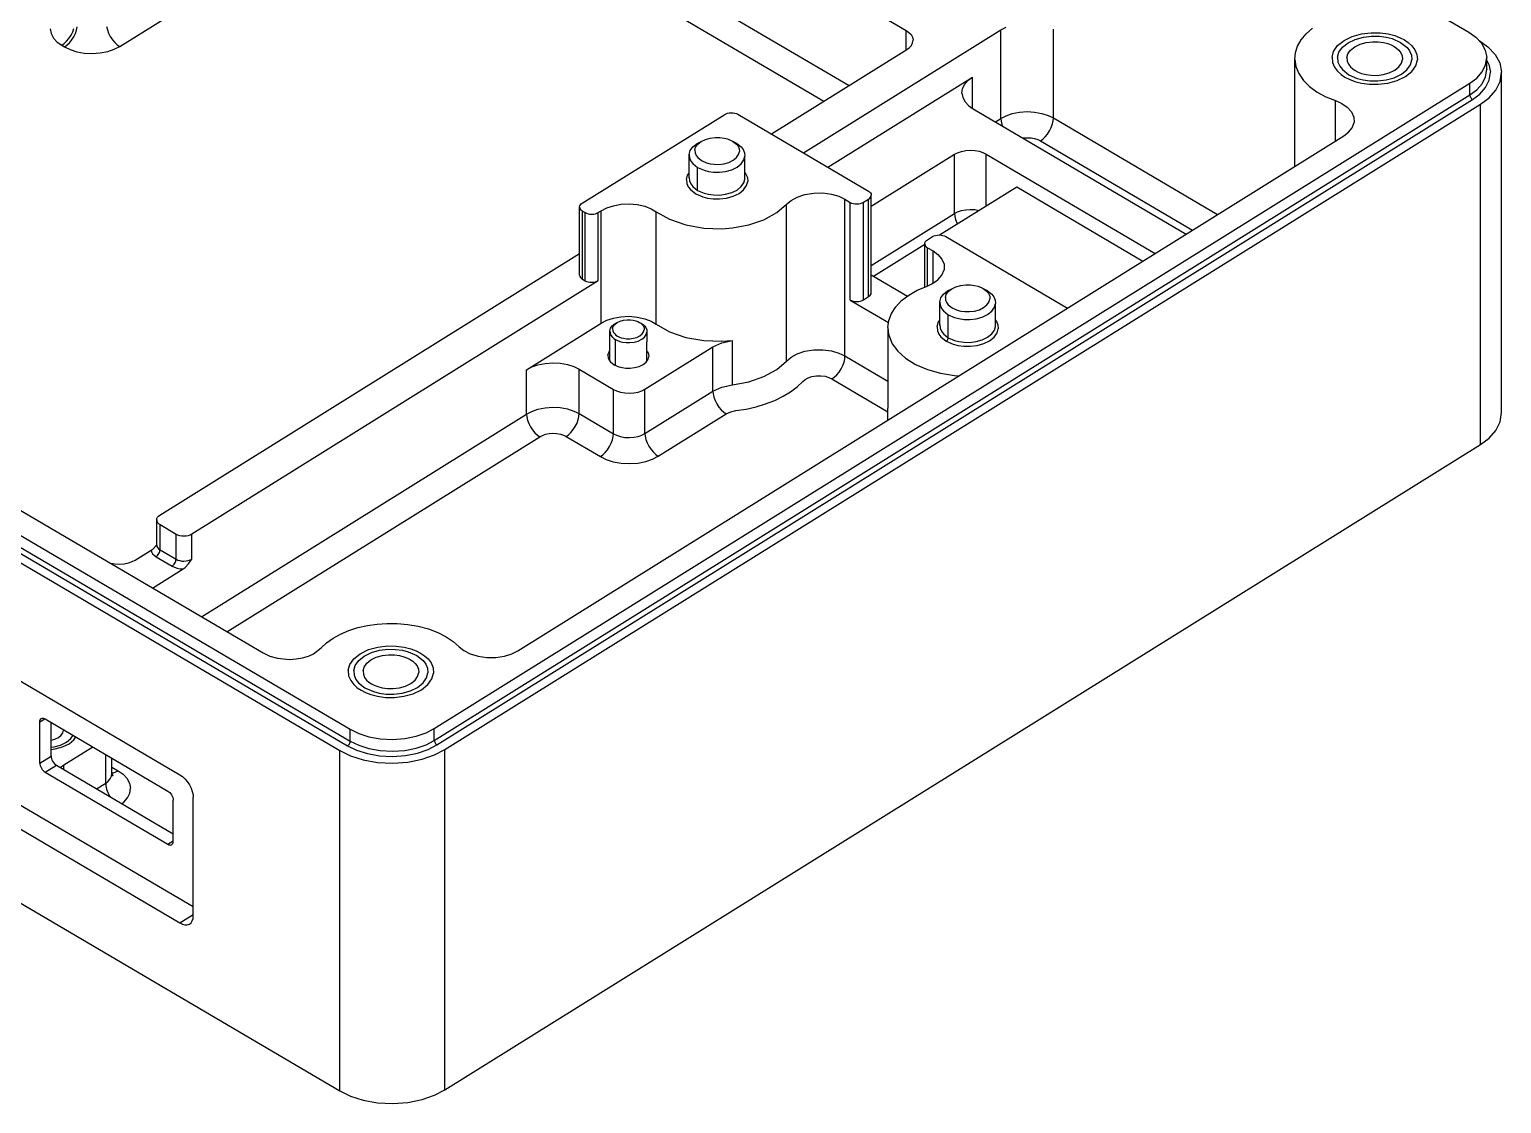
# Model space of a CAD drawing. Header units: millimetres. Extents: x -60 to 60, y -36 to 55.
# Drawn here: x -19.4 to 59.8, y -36.2 to 21.6 of the extents above; entities that cross this region are included whole.
import ezdxf

# ---------------------------------------------------------------- set-up
doc = ezdxf.new("R2010")
doc.units = ezdxf.units.MM
doc.layers.add('VISIBLE', color=7, linetype='Continuous')

msp = doc.modelspace()

# ---------------------------------------------------------------- linework, layer by layer
at = {"layer": 'VISIBLE'}
for p, q in [((2.121, 54.304), (58.075, 21.417)), ((2.27, 36.52), (27.807, 21.51)), ((2.27, 31.744), (24.724, 18.546)), ((-14.525, 20.656), (1.29, 30.511)), ((1.573, 30.513), (23.369, 17.702)), ((-18.275, 21.607), (-18.224, 21.347)), ((-17.146, 21.254), (-17.055, 21.438)), ((-17.055, 21.438), (-16.99, 21.621)), ((-16.912, 21.354), (-16.847, 21.536)), ((-16.847, 21.536), (-16.81, 21.708)), ((-15.231, 21.722), (-15.192, 21.551)), ((-15.192, 21.551), (-15.126, 21.369)), ((22.267, 14.93), (32.898, 21.555)), ((27.807, 20.467), (27.807, 21.51)), ((27.807, 21.51), (27.95, 21.409)), ((27.95, 21.409), (28.066, 21.287)), ((32.898, 21.555), (33.176, 21.699)), ((32.898, 16.778), (32.898, 21.555)), ((35.726, 16.803), (35.726, 21.58)), ((49.324, 21.335), (49.661, 21.63)), ((58.075, 21.417), (58.455, 21.148)), ((-18.224, 21.347), (-18.09, 21.104)), ((-18.09, 21.104), (-17.888, 20.89)), ((-17.888, 20.89), (-17.638, 20.714)), ((-17.638, 20.714), (-17.511, 20.806)), ((-17.638, 20.714), (-17.495, 20.63)), ((-17.511, 20.806), (-17.382, 20.93)), ((-17.495, 20.63), (-17.368, 20.722)), ((-17.495, 20.63), (-17.196, 20.484)), ((-17.382, 20.93), (-17.257, 21.081)), ((-17.368, 20.722), (-17.238, 20.845)), ((-17.257, 21.081), (-17.146, 21.254)), ((-17.238, 20.845), (-17.114, 20.997)), ((-17.114, 20.997), (-17.002, 21.17)), ((-17.002, 21.17), (-16.912, 21.354)), ((-15.126, 21.369), (-15.032, 21.187)), ((-15.032, 21.187), (-14.918, 21.017)), ((-14.918, 21.017), (-14.789, 20.867)), ((-14.817, 20.505), (-14.525, 20.656)), ((-14.789, 20.867), (-14.656, 20.746)), ((-14.656, 20.746), (-14.525, 20.656)), ((27.97, 20.586), (28.079, 20.71)), ((28.066, 21.287), (28.142, 21.148)), ((28.079, 20.71), (28.149, 20.85)), ((28.142, 21.148), (28.171, 20.999)), ((28.149, 20.85), (28.171, 20.999)), ((48.749, 20.318), (48.861, 20.67)), ((48.861, 20.67), (49.054, 21.012)), ((49.054, 21.012), (49.324, 21.335)), ((50.807, 20.388), (51.023, 20.697)), ((51.023, 20.697), (51.367, 20.972)), ((51.095, 20.338), (51.283, 20.606)), ((51.283, 20.606), (51.582, 20.846)), ((51.367, 20.972), (51.812, 21.188)), ((51.582, 20.846), (51.969, 21.034)), ((51.717, 20.455), (51.941, 20.635)), ((51.812, 21.188), (52.315, 21.328)), ((51.941, 20.635), (52.231, 20.776)), ((51.969, 21.034), (52.407, 21.155)), ((52.231, 20.776), (52.559, 20.867)), ((52.315, 21.328), (52.828, 21.39)), ((52.407, 21.155), (52.852, 21.209)), ((52.559, 20.867), (52.893, 20.907)), ((52.828, 21.39), (53.309, 21.383)), ((52.852, 21.209), (53.271, 21.203)), ((52.893, 20.907), (53.207, 20.903)), ((53.207, 20.903), (53.485, 20.865)), ((53.271, 21.203), (53.641, 21.153)), ((53.309, 21.383), (53.734, 21.325)), ((53.485, 20.865), (53.719, 20.805)), ((53.641, 21.153), (53.953, 21.072)), ((53.719, 20.805), (53.91, 20.732)), ((53.734, 21.325), (54.093, 21.233)), ((53.91, 20.732), (54.062, 20.654)), ((53.953, 21.072), (54.41, 20.871)), ((54.062, 20.654), (54.196, 20.564)), ((54.093, 21.233), (54.386, 21.121)), ((54.386, 21.121), (54.619, 21.001)), ((54.41, 20.871), (54.756, 20.6)), ((54.619, 21.001), (54.824, 20.863)), ((54.756, 20.6), (54.898, 20.413)), ((54.824, 20.863), (55.017, 20.69)), ((55.017, 20.69), (55.18, 20.475)), ((58.455, 21.148), (58.763, 20.823)), ((58.617, 20.977), (58.632, 20.968)), ((58.632, 20.968), (59.108, 20.632)), ((58.763, 20.823), (58.967, 20.452)), ((59.108, 20.632), (59.493, 20.225)), ((-17.196, 20.484), (-16.838, 20.368)), ((-16.838, 20.368), (-16.432, 20.294)), ((-16.432, 20.294), (-16.001, 20.271)), ((-16.001, 20.271), (-15.571, 20.301)), ((-15.571, 20.301), (-15.17, 20.383)), ((-15.17, 20.383), (-14.817, 20.505)), ((20.545, 15.942), (27.832, 20.483)), ((27.832, 20.483), (27.97, 20.586)), ((48.717, 15.865), (48.718, 19.95)), ((48.718, 19.95), (48.749, 20.318)), ((48.718, 19.95), (48.777, 19.571)), ((50.72, 20.077), (50.807, 20.388)), ((50.72, 20.077), (50.745, 19.786)), ((51.02, 20.067), (51.095, 20.338)), ((51.02, 20.067), (51.041, 19.814)), ((51.041, 19.814), (51.136, 19.592)), ((51.519, 20.051), (51.576, 20.254)), ((51.519, 20.051), (51.535, 19.861)), ((51.535, 19.861), (51.606, 19.694)), ((51.576, 20.254), (51.717, 20.455)), ((54.196, 20.564), (54.322, 20.451)), ((54.322, 20.451), (54.428, 20.311)), ((54.428, 20.311), (54.499, 20.144)), ((54.458, 19.751), (54.515, 19.954)), ((54.499, 20.144), (54.515, 19.954)), ((54.898, 20.413), (54.993, 20.191)), ((54.939, 19.667), (55.014, 19.938)), ((54.993, 20.191), (55.014, 19.938)), ((55.18, 20.475), (55.289, 20.219)), ((55.227, 19.617), (55.314, 19.928)), ((55.289, 20.219), (55.314, 19.928)), ((58.967, 20.452), (59.045, 20.056)), ((58.986, 19.658), (59.045, 20.056)), ((59.045, 19.419), (59.045, 20.056)), ((59.045, 19.896), (59.162, 19.682)), ((59.493, 20.225), (59.748, 19.762)), ((48.777, 19.571), (48.93, 19.193)), ((48.93, 19.193), (49.179, 18.829)), ((50.745, 19.786), (50.854, 19.53)), ((50.854, 19.53), (51.017, 19.315)), ((51.017, 19.315), (51.21, 19.142)), ((51.136, 19.592), (51.278, 19.405)), ((51.21, 19.142), (51.415, 19.004)), ((51.278, 19.405), (51.624, 19.134)), ((51.606, 19.694), (51.712, 19.554)), ((51.624, 19.134), (52.081, 18.933)), ((51.712, 19.554), (51.838, 19.441)), ((51.838, 19.441), (51.972, 19.351)), ((51.972, 19.351), (52.124, 19.273)), ((52.124, 19.273), (52.315, 19.2)), ((52.315, 19.2), (52.549, 19.14)), ((52.549, 19.14), (52.827, 19.102)), ((52.827, 19.102), (53.141, 19.098)), ((53.141, 19.098), (53.475, 19.138)), ((53.475, 19.138), (53.803, 19.229)), ((53.803, 19.229), (54.093, 19.37)), ((54.065, 18.971), (54.452, 19.159)), ((54.093, 19.37), (54.317, 19.55)), ((54.222, 18.817), (54.667, 19.033)), ((54.317, 19.55), (54.458, 19.751)), ((54.452, 19.159), (54.751, 19.399)), ((54.667, 19.033), (55.011, 19.308)), ((54.751, 19.399), (54.939, 19.667)), ((55.011, 19.308), (55.227, 19.617)), ((58.508, 18.954), (58.8, 19.284)), ((58.8, 19.284), (58.986, 19.658)), ((58.8, 18.648), (58.986, 19.022)), ((58.986, 19.022), (59.045, 19.419)), ((59.045, 19.419), (59.048, 19.39)), ((59.162, 19.682), (59.245, 19.261)), ((59.183, 18.839), (59.245, 19.261)), ((59.748, 19.762), (59.845, 19.267)), ((59.772, 18.77), (59.845, 19.267)), ((59.845, 0.957), (59.845, 19.267)), ((2.404, -16.052), (58.141, 18.678)), ((23.582, 14.157), (31.365, 19.008)), ((30.8, 18.147), (30.837, 18.395)), ((30.837, 18.395), (30.953, 18.629)), ((30.953, 18.629), (31.136, 18.835)), ((31.136, 18.835), (31.365, 19.008)), ((31.365, 17.325), (31.365, 19.008)), ((49.179, 18.829), (49.515, 18.492)), ((49.515, 18.492), (49.926, 18.193)), ((51.415, 19.004), (51.648, 18.884)), ((51.648, 18.884), (51.941, 18.772)), ((51.941, 18.772), (52.3, 18.68)), ((52.081, 18.933), (52.393, 18.853)), ((52.3, 18.68), (52.725, 18.622)), ((52.393, 18.853), (52.763, 18.802)), ((52.725, 18.622), (53.206, 18.615)), ((52.763, 18.802), (53.182, 18.796)), ((53.182, 18.796), (53.627, 18.85)), ((53.206, 18.615), (53.719, 18.677)), ((53.627, 18.85), (54.065, 18.971)), ((53.719, 18.677), (54.222, 18.817)), ((58.141, 18.678), (58.508, 18.954)), ((58.141, 18.041), (58.141, 18.678)), ((58.141, 18.041), (58.508, 18.317)), ((58.508, 18.317), (58.8, 18.648)), ((58.674, 18.09), (58.985, 18.442)), ((58.985, 18.442), (59.183, 18.839)), ((59.174, 17.889), (59.539, 18.303)), ((59.539, 18.303), (59.772, 18.77)), ((2.404, -16.689), (58.141, 18.041)), ((2.548, -16.933), (58.284, 17.798)), ((2.978, -17.186), (58.715, 17.545)), ((30.8, 18.147), (30.849, 17.899)), ((30.849, 17.899), (30.976, 17.667)), ((30.976, 17.667), (31.169, 17.464)), ((31.169, 17.464), (31.407, 17.296)), ((49.926, 18.193), (50.395, 17.94)), ((50.395, 17.94), (50.903, 17.736)), ((50.903, 15.558), (50.903, 17.736)), ((50.903, 17.736), (51.24, 17.591)), ((51.24, 17.591), (51.541, 17.391)), ((58.141, 18.041), (58.143, 18.011)), ((58.143, 18.011), (58.151, 17.977)), ((58.151, 17.977), (58.164, 17.941)), ((58.164, 17.941), (58.183, 17.904)), ((58.183, 17.904), (58.206, 17.87)), ((58.206, 17.87), (58.231, 17.84)), ((58.231, 17.84), (58.258, 17.816)), ((58.258, 17.816), (58.284, 17.798)), ((58.284, 17.798), (58.674, 18.09)), ((58.715, 17.545), (59.174, 17.889)), ((58.715, -0.765), (58.715, 17.545)), ((-58.075, 16.795), (-2.121, -16.092)), ((10.37, 12.221), (18.033, 16.997)), ((18.033, 16.997), (18.103, 17.033)), ((18.103, 17.033), (18.187, 17.062)), ((18.187, 17.062), (18.282, 17.081)), ((18.282, 17.081), (18.385, 17.088)), ((18.385, 17.088), (18.487, 17.083)), ((18.487, 17.083), (18.584, 17.065)), ((18.584, 17.065), (18.669, 17.038)), ((18.669, 17.038), (18.74, 17.003)), ((18.74, 17.003), (25.771, 12.871)), ((31.407, 17.296), (42.875, 10.555)), ((32.602, 16.594), (32.898, 16.778)), ((32.898, 16.778), (33.176, 16.922)), ((32.898, 16.778), (32.91, 16.626)), ((33.176, 16.922), (33.512, 17.039)), ((33.512, 17.039), (33.894, 17.116)), ((33.894, 17.116), (34.304, 17.145)), ((34.304, 17.145), (34.714, 17.123)), ((34.714, 17.123), (35.1, 17.053)), ((35.1, 17.053), (35.442, 16.942)), ((35.442, 16.942), (35.726, 16.803)), ((35.677, 16.48), (35.715, 16.651)), ((35.715, 16.651), (35.726, 16.803)), ((35.726, 16.803), (44.564, 11.608)), ((51.541, 17.391), (51.771, 17.14)), ((51.771, 17.14), (51.899, 16.855)), ((51.899, 16.855), (51.909, 16.56)), ((-58.214, 15.912), (-2.26, -16.975)), ((-58.075, 16.158), (-2.121, -16.729)), ((32.91, 16.626), (32.948, 16.456)), ((32.948, 16.456), (32.979, 16.372)), ((35.286, 15.789), (35.411, 15.94)), ((35.411, 15.94), (35.522, 16.113)), ((35.522, 16.113), (35.613, 16.297)), ((35.613, 16.297), (35.677, 16.48)), ((48.717, 14.196), (48.717, 15.865)), ((51.354, 15.839), (51.61, 16.036)), ((51.61, 16.036), (51.806, 16.28)), ((51.806, 16.28), (51.909, 16.56)), ((-58.632, 15.652), (-2.678, -17.236)), ((6.895, -11.864), (51.354, 15.839)), ((16.183, 15.046), (16.324, 15.247)), ((16.324, 15.247), (16.548, 15.427)), ((16.426, 15.072), (16.471, 15.234)), ((16.426, 15.072), (16.439, 14.92)), ((16.471, 15.234), (16.584, 15.395)), ((16.548, 15.427), (16.763, 15.539)), ((16.584, 15.395), (16.763, 15.539)), ((16.763, 15.539), (16.996, 15.652)), ((16.996, 15.652), (17.258, 15.725)), ((17.258, 15.725), (17.525, 15.757)), ((17.525, 15.757), (17.777, 15.753)), ((17.777, 15.753), (17.998, 15.723)), ((17.998, 15.723), (18.186, 15.675)), ((18.186, 15.675), (18.46, 15.554)), ((18.46, 15.554), (18.668, 15.391)), ((18.46, 15.554), (18.669, 15.445)), ((18.668, 15.391), (18.753, 15.28)), ((18.669, 15.445), (18.929, 15.242)), ((18.753, 15.28), (18.809, 15.146)), ((18.809, 15.146), (18.822, 14.994)), ((18.929, 15.242), (19.035, 15.102)), ((19.035, 15.102), (19.106, 14.936)), ((31.003, 15.05), (31.248, 15.068)), ((31.248, 15.068), (31.494, 15.055)), ((31.494, 15.055), (31.726, 15.012)), ((34.083, 15.723), (34.114, 15.729)), ((34.114, 15.729), (34.318, 15.744)), ((34.318, 15.744), (34.523, 15.733)), ((34.523, 15.733), (34.716, 15.698)), ((34.716, 15.698), (34.887, 15.643)), ((34.887, 15.643), (35.029, 15.573)), ((35.029, 15.573), (35.156, 15.665)), ((35.029, 15.573), (43.21, 10.765)), ((35.156, 15.665), (35.286, 15.789)), ((16.126, 14.842), (16.183, 15.046)), ((16.126, 13.609), (16.126, 14.842)), ((16.126, 14.842), (16.142, 14.653)), ((16.142, 14.653), (16.213, 14.486)), ((16.213, 14.486), (16.32, 14.346)), ((16.32, 14.346), (16.579, 14.143)), ((16.439, 14.92), (16.495, 14.786)), ((16.495, 14.786), (16.581, 14.675)), ((16.581, 14.675), (16.788, 14.512)), ((16.788, 14.512), (17.063, 14.391)), ((17.063, 14.391), (17.25, 14.343)), ((17.25, 14.343), (17.472, 14.313)), ((17.472, 14.313), (17.723, 14.309)), ((17.723, 14.309), (17.99, 14.341)), ((17.99, 14.341), (18.253, 14.414)), ((18.253, 14.414), (18.485, 14.527)), ((18.485, 14.527), (18.664, 14.671)), ((18.664, 14.671), (18.777, 14.832)), ((18.7, 14.162), (18.924, 14.341)), ((18.777, 14.832), (18.822, 14.994)), ((18.924, 14.341), (19.065, 14.543)), ((19.065, 14.543), (19.122, 14.746)), ((19.106, 14.936), (19.122, 14.746)), ((19.122, 13.512), (19.122, 14.746)), ((25.922, 12.054), (30.405, 14.848)), ((30.405, 14.848), (30.571, 14.934)), ((30.405, 11.663), (30.405, 14.848)), ((30.571, 14.934), (30.773, 15.004)), ((30.773, 15.004), (31.003, 15.05)), ((31.726, 15.012), (31.931, 14.946)), ((31.931, 14.946), (32.102, 14.863)), ((32.102, 12.069), (32.102, 14.863)), ((32.102, 14.863), (41.203, 9.514)), ((-51.154, 14.077), (-6.812, -11.985)), ((15.977, 13.494), (16.039, 13.718)), ((15.977, 13.494), (15.994, 13.285)), ((16.039, 13.718), (16.126, 13.842)), ((16.124, 13.587), (16.126, 13.609)), ((16.126, 13.609), (16.142, 13.419)), ((16.579, 12.909), (16.579, 14.143)), ((16.579, 14.143), (16.922, 13.992)), ((16.922, 13.992), (17.156, 13.932)), ((17.156, 13.932), (17.434, 13.894)), ((17.434, 13.894), (17.748, 13.889)), ((17.748, 13.889), (18.082, 13.93)), ((18.082, 13.93), (18.41, 14.021)), ((18.41, 14.021), (18.7, 14.162)), ((19.065, 13.309), (19.122, 13.512)), ((19.122, 13.851), (19.176, 13.78)), ((19.176, 13.78), (19.254, 13.596)), ((19.254, 13.596), (19.272, 13.388)), ((15.994, 13.285), (16.072, 13.102)), ((16.072, 13.102), (16.189, 12.948)), ((16.142, 13.419), (16.213, 13.252)), ((16.189, 12.948), (16.475, 12.724)), ((16.213, 13.252), (16.32, 13.112)), ((16.32, 13.112), (16.579, 12.909)), ((16.475, 12.724), (16.852, 12.558)), ((16.579, 12.909), (16.922, 12.758)), ((16.922, 12.758), (17.156, 12.698)), ((17.156, 12.698), (17.434, 12.66)), ((17.748, 12.656), (18.082, 12.696)), ((18.082, 12.696), (18.41, 12.787)), ((18.41, 12.787), (18.7, 12.928)), ((18.488, 12.59), (18.808, 12.745)), ((18.7, 12.928), (18.924, 13.108)), ((18.808, 12.745), (19.054, 12.943)), ((18.924, 13.108), (19.065, 13.309)), ((19.054, 12.943), (19.21, 13.164)), ((19.21, 13.164), (19.272, 13.388)), ((21.94, 12.548), (22.354, 12.687)), ((22.354, 12.687), (22.825, 12.764)), ((22.825, 12.764), (23.313, 12.77)), ((23.313, 12.77), (23.775, 12.708)), ((23.775, 12.708), (24.178, 12.589)), ((25.771, 12.871), (25.83, 12.829)), ((25.83, 12.829), (25.878, 12.778)), ((25.878, 12.778), (25.91, 12.72)), ((25.91, 12.72), (25.922, 12.658)), ((29.6, 10.51), (33.752, 13.097)), ((33.752, 13.097), (40.545, 9.104)), ((10.228, 12.006), (10.237, 12.068)), ((10.228, 8.344), (10.228, 12.006)), ((10.228, 12.006), (10.24, 11.944)), ((10.237, 12.068), (10.267, 12.126)), ((10.24, 11.944), (10.272, 11.886)), ((10.267, 12.126), (10.312, 12.178)), ((10.272, 11.886), (10.32, 11.835)), ((10.312, 12.178), (10.37, 12.221)), ((11.39, 11.814), (11.682, 11.965)), ((11.682, 11.965), (12.041, 12.085)), ((12.041, 12.085), (12.452, 12.16)), ((12.452, 12.16), (12.891, 12.181)), ((12.891, 12.181), (13.326, 12.143)), ((13.326, 12.143), (13.728, 12.051)), ((13.728, 12.051), (14.072, 11.917)), ((14.072, 11.917), (14.348, 11.755)), ((16.852, 12.558), (17.11, 12.492)), ((17.11, 12.492), (17.415, 12.45)), ((17.415, 12.45), (17.76, 12.446)), ((17.434, 12.66), (17.748, 12.656)), ((17.76, 12.446), (18.128, 12.49)), ((18.128, 12.49), (18.488, 12.59)), ((20.836, 11.71), (21.369, 12.161)), ((21.369, 12.161), (21.608, 12.366)), ((21.369, 3.723), (21.369, 12.161)), ((21.608, 12.366), (21.94, 12.548)), ((24.178, 12.589), (24.503, 12.434)), ((24.503, 3.996), (24.503, 12.434)), ((24.503, 12.434), (24.795, 12.263)), ((24.795, 7.009), (24.795, 12.263)), ((24.795, 12.263), (24.866, 12.228)), ((24.866, 12.228), (24.952, 12.201)), ((24.952, 12.201), (25.048, 12.183)), ((25.048, 12.183), (25.151, 12.178)), ((25.151, 12.178), (25.253, 12.185)), ((25.253, 12.185), (25.349, 12.204)), ((25.349, 12.204), (25.433, 12.233)), ((25.433, 12.233), (25.502, 12.269)), ((25.502, 12.269), (25.781, 12.443)), ((25.502, 7.015), (25.502, 12.269)), ((25.781, 12.443), (25.838, 12.486)), ((25.781, 7.189), (25.781, 12.443)), ((25.838, 12.486), (25.884, 12.538)), ((25.884, 12.538), (25.913, 12.596)), ((25.913, 12.596), (25.922, 12.658)), ((25.922, 7.404), (25.922, 12.658)), ((10.32, 11.835), (10.38, 11.793)), ((10.38, 8.131), (10.38, 11.793)), ((10.38, 11.793), (10.523, 11.709)), ((10.523, 8.047), (10.523, 11.709)), ((10.523, 11.709), (10.594, 11.674)), ((10.594, 11.674), (10.68, 11.647)), ((10.68, 11.647), (10.776, 11.629)), ((10.776, 11.629), (10.879, 11.623)), ((10.879, 11.623), (10.981, 11.631)), ((10.981, 11.631), (11.077, 11.65)), ((11.077, 11.65), (11.161, 11.679)), ((11.161, 11.679), (11.23, 11.715)), ((11.23, 11.715), (11.39, 11.814)), ((11.23, 8.053), (11.23, 11.715)), ((11.39, 5.764), (11.39, 11.814)), ((14.348, 5.705), (14.348, 11.755)), ((14.348, 11.755), (15.064, 11.35)), ((15.064, 11.35), (15.937, 11.047)), ((19.324, 11.051), (20.14, 11.33)), ((20.14, 11.33), (20.836, 11.71)), ((25.922, 8.87), (30.405, 11.663)), ((30.405, 11.663), (30.571, 11.75)), ((30.405, 11.663), (30.417, 11.511)), ((30.417, 11.511), (30.455, 11.341)), ((30.455, 11.341), (30.522, 11.159)), ((30.522, 11.159), (30.551, 11.102)), ((30.571, 11.75), (30.773, 11.82)), ((30.773, 11.82), (31.003, 11.866)), ((31.003, 11.866), (31.248, 11.884)), ((31.248, 11.884), (31.494, 11.87)), ((31.494, 11.87), (31.718, 11.829)), ((15.937, 11.047), (16.903, 10.875)), ((16.903, 10.875), (17.881, 10.843)), ((17.881, 10.843), (18.449, 10.887)), ((18.449, 10.887), (19.324, 11.051)), ((28.945, 10.245), (29.224, 10.419)), ((29.224, 10.419), (29.294, 10.455)), ((29.294, 10.455), (29.378, 10.484)), ((29.378, 10.484), (29.473, 10.504)), ((29.473, 10.504), (29.576, 10.511)), ((29.576, 10.511), (29.678, 10.505)), ((29.678, 10.505), (29.775, 10.488)), ((29.775, 10.488), (29.86, 10.46)), ((29.86, 10.46), (29.931, 10.425)), ((29.931, 10.425), (36.484, 6.574)), ((-12.368, -4.567), (10.228, 9.514)), ((26.049, 8.297), (28.804, 10.014)), ((28.804, 10.03), (28.813, 10.092)), ((28.804, 7.706), (28.804, 10.03)), ((28.804, 10.03), (28.816, 9.968)), ((28.813, 10.092), (28.842, 10.151)), ((28.816, 9.968), (28.848, 9.91)), ((28.842, 10.151), (28.888, 10.202)), ((28.848, 9.91), (28.896, 9.86)), ((28.888, 10.202), (28.945, 10.245)), ((28.896, 9.86), (28.956, 9.818)), ((28.956, 7.773), (28.956, 9.818)), ((28.956, 9.818), (29.247, 9.646)), ((29.247, 7.913), (29.247, 9.646)), ((29.247, 9.646), (29.513, 9.454)), ((29.513, 9.454), (29.72, 9.214)), ((29.72, 9.214), (29.837, 8.936)), ((29.837, 8.936), (29.841, 8.64)), ((-10.646, -5.579), (11.23, 8.053)), ((10.228, 8.344), (10.24, 8.282)), ((10.24, 8.282), (10.272, 8.224)), ((10.272, 8.224), (10.32, 8.173)), ((10.32, 8.173), (10.38, 8.131)), ((10.38, 8.131), (10.523, 8.047)), ((10.523, 8.047), (10.594, 8.012)), ((10.594, 8.012), (10.68, 7.985)), ((10.68, 7.985), (10.776, 7.967)), ((10.776, 7.967), (10.879, 7.961)), ((10.879, 7.961), (10.981, 7.969)), ((10.981, 7.969), (11.077, 7.988)), ((11.077, 7.988), (11.161, 8.017)), ((11.161, 8.017), (11.23, 8.053)), ((25.922, 8.371), (27.876, 7.223)), ((29.218, 7.893), (29.509, 8.099)), ((29.509, 8.099), (29.727, 8.353)), ((29.727, 8.353), (29.841, 8.64)), ((25.502, 7.015), (25.781, 7.189)), ((25.781, 7.189), (25.838, 7.232)), ((25.838, 7.232), (25.884, 7.284)), ((25.884, 7.284), (25.913, 7.342)), ((25.913, 7.342), (25.922, 7.404)), ((27.555, 6.978), (27.948, 7.277)), ((27.948, 7.277), (28.398, 7.533)), ((28.398, 7.533), (28.888, 7.742)), ((28.888, 7.742), (29.218, 7.893)), ((29.669, 7.119), (29.81, 7.32)), ((29.81, 7.32), (30.034, 7.5)), ((29.912, 7.145), (29.957, 7.307)), ((29.912, 7.145), (29.925, 6.993)), ((29.957, 7.307), (30.07, 7.468)), ((30.034, 7.5), (30.25, 7.612)), ((30.07, 7.468), (30.25, 7.612)), ((30.25, 7.612), (30.482, 7.725)), ((30.482, 7.725), (30.744, 7.798)), ((30.744, 7.798), (31.012, 7.83)), ((31.012, 7.83), (31.263, 7.827)), ((31.263, 7.827), (31.485, 7.796)), ((31.485, 7.796), (31.672, 7.748)), ((31.672, 7.748), (31.947, 7.627)), ((31.947, 7.627), (32.154, 7.465)), ((31.947, 7.627), (32.156, 7.519)), ((32.154, 7.465), (32.239, 7.353)), ((32.156, 7.519), (32.415, 7.315)), ((32.239, 7.353), (32.296, 7.219)), ((32.296, 7.219), (32.309, 7.068)), ((32.415, 7.315), (32.521, 7.176)), ((32.521, 7.176), (32.592, 7.009)), ((24.795, 7.009), (26.846, 5.803)), ((24.795, 7.009), (24.866, 6.974)), ((24.866, 6.974), (24.952, 6.947)), ((24.952, 6.947), (25.048, 6.929)), ((25.048, 6.929), (25.151, 6.923)), ((25.151, 6.923), (25.253, 6.931)), ((25.253, 6.931), (25.349, 6.95)), ((25.349, 6.95), (25.433, 6.979)), ((25.433, 6.979), (25.502, 7.015)), ((27.003, 6.283), (27.236, 6.643)), ((27.236, 6.643), (27.555, 6.978)), ((29.613, 6.916), (29.669, 7.119)), ((29.613, 5.682), (29.613, 6.916)), ((29.613, 6.916), (29.629, 6.726)), ((29.629, 6.726), (29.7, 6.559)), ((29.7, 6.559), (29.806, 6.419)), ((29.806, 6.419), (30.065, 6.216)), ((29.925, 6.993), (29.982, 6.86)), ((29.982, 6.86), (30.067, 6.748)), ((30.067, 6.748), (30.274, 6.585)), ((30.274, 6.585), (30.549, 6.464)), ((30.549, 6.464), (30.736, 6.416)), ((30.736, 6.416), (30.958, 6.386)), ((30.958, 6.386), (31.209, 6.382)), ((31.209, 6.382), (31.477, 6.415)), ((31.477, 6.415), (31.739, 6.488)), ((31.739, 6.488), (31.971, 6.6)), ((31.971, 6.6), (32.151, 6.744)), ((32.151, 6.744), (32.263, 6.905)), ((32.186, 6.235), (32.411, 6.415)), ((32.263, 6.905), (32.309, 7.068)), ((32.411, 6.415), (32.552, 6.616)), ((32.552, 6.616), (32.608, 6.819)), ((32.592, 7.009), (32.608, 6.819)), ((32.608, 5.585), (32.608, 6.819)), ((7.371, 3.26), (11.39, 5.764)), ((11.39, 5.764), (11.682, 5.915)), ((11.682, 5.915), (12.041, 6.035)), ((11.89, 5.485), (11.984, 5.619)), ((11.984, 5.619), (12.134, 5.739)), ((12.002, 5.464), (12.034, 5.579)), ((12.034, 5.579), (12.114, 5.693)), ((12.041, 6.035), (12.452, 6.11)), ((12.114, 5.693), (12.241, 5.795)), ((12.134, 5.739), (12.241, 5.795)), ((12.241, 5.795), (12.406, 5.875)), ((12.406, 5.875), (12.592, 5.927)), ((12.452, 6.11), (12.891, 6.131)), ((12.592, 5.927), (12.781, 5.949)), ((12.781, 5.949), (12.959, 5.947)), ((12.891, 6.131), (13.326, 6.093)), ((12.959, 5.947), (13.116, 5.925)), ((13.116, 5.925), (13.249, 5.891)), ((13.249, 5.891), (13.357, 5.85)), ((13.326, 6.093), (13.728, 6.001)), ((13.357, 5.85), (13.443, 5.806)), ((13.443, 5.806), (13.519, 5.755)), ((13.443, 5.806), (13.548, 5.751)), ((13.519, 5.755), (13.59, 5.691)), ((13.548, 5.751), (13.637, 5.692)), ((13.59, 5.691), (13.651, 5.611)), ((13.637, 5.692), (13.721, 5.616)), ((13.651, 5.611), (13.691, 5.517)), ((13.721, 5.616), (13.792, 5.523)), ((13.728, 6.001), (14.072, 5.867)), ((14.072, 5.867), (14.348, 5.705)), ((14.348, 5.705), (15.064, 5.3)), ((26.811, 5.538), (26.861, 5.911)), ((26.861, 5.911), (27.003, 6.283)), ((29.463, 5.567), (29.525, 5.791)), ((29.463, 5.567), (29.481, 5.358)), ((29.525, 5.791), (29.613, 5.916)), ((29.61, 5.66), (29.613, 5.682)), ((29.613, 5.682), (29.629, 5.492)), ((30.065, 4.982), (30.065, 6.216)), ((30.065, 6.216), (30.408, 6.065)), ((30.408, 6.065), (30.643, 6.005)), ((30.643, 6.005), (30.92, 5.967)), ((30.92, 5.967), (31.234, 5.963)), ((31.234, 5.963), (31.568, 6.003)), ((31.568, 6.003), (31.896, 6.094)), ((31.896, 6.094), (32.186, 6.235)), ((32.552, 5.382), (32.608, 5.585)), ((32.608, 5.924), (32.662, 5.853)), ((32.662, 5.853), (32.74, 5.67)), ((32.74, 5.67), (32.758, 5.461)), ((11.851, 4.741), (11.852, 5.35)), ((11.852, 5.35), (11.89, 5.485)), ((11.852, 5.35), (11.863, 5.223)), ((11.863, 5.223), (11.91, 5.112)), ((11.91, 5.112), (11.981, 5.019)), ((11.981, 5.019), (12.065, 4.943)), ((12.002, 5.464), (12.011, 5.357)), ((12.011, 5.357), (12.052, 5.262)), ((12.052, 5.262), (12.112, 5.183)), ((12.065, 4.943), (12.154, 4.883)), ((12.112, 5.183), (12.183, 5.119)), ((12.154, 3.496), (12.154, 4.883)), ((12.154, 4.883), (12.256, 4.831)), ((12.183, 5.119), (12.259, 5.068)), ((12.256, 4.831), (12.383, 4.782)), ((12.259, 5.068), (12.345, 5.023)), ((12.345, 5.023), (12.453, 4.982)), ((12.383, 4.782), (12.539, 4.742)), ((12.453, 4.982), (12.586, 4.948)), ((12.586, 4.948), (12.743, 4.926)), ((12.743, 4.926), (12.921, 4.924)), ((12.921, 4.924), (13.11, 4.947)), ((13.11, 4.947), (13.296, 4.999)), ((13.156, 4.741), (13.375, 4.802)), ((13.296, 4.999), (13.461, 5.078)), ((13.375, 4.802), (13.568, 4.896)), ((13.461, 5.078), (13.588, 5.18)), ((13.568, 4.896), (13.718, 5.015)), ((13.588, 5.18), (13.668, 5.294)), ((13.668, 5.294), (13.7, 5.409)), ((13.691, 5.517), (13.7, 5.409)), ((13.718, 5.015), (13.812, 5.15)), ((13.792, 5.523), (13.839, 5.412)), ((13.812, 5.15), (13.85, 5.285)), ((13.839, 5.412), (13.85, 5.285)), ((13.85, 5.285), (13.851, 4.759)), ((13.851, 3.738), (13.851, 4.759)), ((15.064, 5.3), (15.937, 4.997)), ((15.937, 4.997), (16.903, 4.825)), ((16.903, 4.825), (17.881, 4.793)), ((17.88, 4.713), (18.449, 4.837)), ((17.881, 4.793), (18.449, 4.837)), ((18.449, 2.448), (18.449, 4.837)), ((26.811, 5.538), (26.814, 1.195)), ((26.811, 5.538), (26.847, 5.176)), ((26.847, 5.176), (27.056, 4.648)), ((29.481, 5.358), (29.558, 5.175)), ((29.558, 5.175), (29.675, 5.021)), ((29.629, 5.492), (29.7, 5.325)), ((29.675, 5.021), (29.961, 4.798)), ((29.7, 5.325), (29.806, 5.185)), ((29.806, 5.185), (30.065, 4.982)), ((29.961, 4.798), (29.98, 4.812)), ((29.961, 4.798), (30.338, 4.632)), ((29.98, 4.812), (29.999, 4.83)), ((29.999, 4.83), (30.018, 4.853)), ((30.018, 4.853), (30.035, 4.879)), ((30.035, 4.879), (30.048, 4.906)), ((30.048, 4.906), (30.058, 4.934)), ((30.058, 4.934), (30.064, 4.959)), ((30.064, 4.959), (30.065, 4.982)), ((30.065, 4.982), (30.408, 4.831)), ((30.408, 4.831), (30.643, 4.771)), ((30.643, 4.771), (30.92, 4.733)), ((31.234, 4.729), (31.568, 4.769)), ((31.568, 4.769), (31.896, 4.86)), ((31.896, 4.86), (32.186, 5.001)), ((31.975, 4.663), (32.294, 4.818)), ((32.186, 5.001), (32.411, 5.181)), ((32.294, 4.818), (32.541, 5.016)), ((32.411, 5.181), (32.552, 5.382)), ((32.541, 5.016), (32.696, 5.237)), ((32.696, 5.237), (32.758, 5.461)), ((11.753, 4.039), (11.794, 4.188)), ((11.753, 4.039), (11.765, 3.9)), ((11.794, 4.188), (11.851, 4.27)), ((11.851, 3.732), (11.851, 4.741)), ((12.539, 4.742), (12.724, 4.717)), ((12.724, 4.717), (12.933, 4.714)), ((12.933, 4.714), (13.156, 4.741)), ((13.743, 2.214), (17.399, 4.492)), ((13.851, 4.275), (13.886, 4.23)), ((13.886, 4.23), (13.938, 4.108)), ((13.908, 3.819), (13.95, 3.968)), ((13.938, 4.108), (13.95, 3.968)), ((17.399, 4.492), (17.88, 4.713)), ((17.399, 2.104), (17.399, 4.492)), ((21.608, 3.927), (21.94, 4.109)), ((21.94, 4.109), (22.354, 4.248)), ((22.354, 4.248), (22.825, 4.326)), ((22.825, 4.326), (23.313, 4.332)), ((23.313, 4.332), (23.775, 4.269)), ((23.775, 4.269), (24.178, 4.151)), ((24.178, 4.151), (24.503, 3.996)), ((24.492, 3.844), (24.503, 3.996)), ((24.503, 3.996), (26.813, 2.639)), ((27.056, 4.648), (27.349, 4.254)), ((27.349, 4.254), (27.767, 3.878)), ((30.338, 4.632), (30.596, 4.565)), ((30.596, 4.565), (30.901, 4.524)), ((30.901, 4.524), (31.246, 4.519)), ((30.92, 4.733), (31.234, 4.729)), ((31.246, 4.519), (31.614, 4.563)), ((31.614, 4.563), (31.975, 4.663)), ((7.371, 3.26), (7.648, 3.404)), ((7.371, 0.872), (7.371, 3.26)), ((7.648, 3.404), (7.984, 3.52)), ((7.984, 3.52), (8.367, 3.598)), ((8.367, 3.598), (8.776, 3.627)), ((8.776, 3.627), (9.187, 3.605)), ((9.187, 3.605), (9.573, 3.534)), ((9.573, 3.534), (9.914, 3.424)), ((9.914, 3.424), (10.199, 3.285)), ((10.199, 0.897), (10.199, 3.285)), ((10.199, 3.285), (12.046, 2.199)), ((11.765, 3.9), (11.816, 3.778)), ((11.816, 3.778), (11.894, 3.675)), ((11.894, 3.675), (12.085, 3.526)), ((12.085, 3.526), (12.336, 3.415)), ((12.336, 3.415), (12.508, 3.371)), ((12.508, 3.371), (12.711, 3.343)), ((12.711, 3.343), (12.942, 3.34)), ((12.942, 3.34), (13.187, 3.37)), ((13.187, 3.37), (13.427, 3.437)), ((13.427, 3.437), (13.64, 3.54)), ((13.64, 3.54), (13.805, 3.672)), ((13.805, 3.672), (13.908, 3.819)), ((20.14, 2.892), (20.836, 3.272)), ((20.836, 3.272), (21.369, 3.723)), ((21.369, 3.723), (21.608, 3.927)), ((24.188, 3.133), (24.299, 3.306)), ((24.299, 3.306), (24.39, 3.49)), ((24.39, 3.49), (24.455, 3.672)), ((24.455, 3.672), (24.492, 3.844)), ((27.767, 3.878), (28.304, 3.542)), ((28.304, 3.542), (28.944, 3.266)), ((28.944, 3.266), (29.656, 3.065)), ((17.88, 2.325), (18.449, 2.448)), ((18.449, 2.448), (19.324, 2.612)), ((19.324, 2.612), (20.14, 2.892)), ((21.938, 2.343), (22.239, 2.629)), ((22.239, 2.629), (22.359, 2.731)), ((22.359, 2.731), (22.525, 2.822)), ((22.525, 2.822), (22.732, 2.892)), ((22.732, 2.892), (22.968, 2.931)), ((22.968, 2.931), (23.211, 2.934)), ((23.211, 2.934), (23.443, 2.902)), ((23.443, 2.902), (23.644, 2.843)), ((23.644, 2.843), (23.807, 2.766)), ((23.807, 2.766), (23.934, 2.858)), ((23.807, 2.766), (26.814, 0.998)), ((23.934, 2.858), (24.063, 2.981)), ((24.063, 2.981), (24.188, 3.133)), ((29.656, 3.065), (30.404, 2.947)), ((30.404, 2.947), (30.646, 2.936)), ((12.046, -0.189), (12.046, 2.199)), ((12.046, 2.199), (12.217, 2.116)), ((12.217, 2.116), (12.422, 2.049)), ((12.422, 2.049), (12.653, 2.007)), ((12.653, 2.007), (12.9, 1.994)), ((12.9, 1.994), (13.145, 2.012)), ((13.145, 2.012), (13.375, 2.058)), ((13.375, 2.058), (13.576, 2.128)), ((13.576, 2.128), (13.743, 2.214)), ((13.743, -0.174), (13.743, 2.214)), ((13.743, -0.174), (17.399, 2.104)), ((17.399, 2.104), (17.88, 2.325)), ((17.399, 2.104), (17.411, 1.952)), ((17.411, 1.952), (17.449, 1.781)), ((17.449, 1.781), (17.515, 1.599)), ((17.515, 1.599), (17.609, 1.417)), ((20.236, 1.415), (20.725, 1.605)), ((20.725, 1.605), (21.176, 1.826)), ((21.176, 1.826), (21.583, 2.074)), ((21.583, 2.074), (21.938, 2.343)), ((-10.131, -10.034), (7.371, 0.872)), ((7.371, 0.872), (7.648, 1.016)), ((7.371, 0.872), (7.383, 0.72)), ((7.648, 1.016), (7.984, 1.132)), ((7.984, 1.132), (8.367, 1.209)), ((8.367, 1.209), (8.776, 1.239)), ((8.776, 1.239), (9.187, 1.217)), ((9.187, 1.217), (9.573, 1.146)), ((9.573, 1.146), (9.914, 1.036)), ((9.914, 1.036), (10.199, 0.897)), ((10.187, 0.744), (10.199, 0.897)), ((10.199, 0.897), (12.046, -0.189)), ((14.46, -1.392), (18.116, 0.886)), ((17.609, 1.417), (17.723, 1.247)), ((17.723, 1.247), (17.852, 1.097)), ((17.852, 1.097), (17.985, 0.976)), ((17.985, 0.976), (18.116, 0.886)), ((18.116, 0.886), (18.357, 0.997)), ((18.357, 0.997), (18.641, 1.058)), ((18.641, 1.058), (19.185, 1.141)), ((19.185, 1.141), (19.72, 1.26)), ((19.72, 1.26), (20.236, 1.415)), ((26.814, 0.547), (26.814, 1.195)), ((59.772, 0.46), (59.845, 0.957)), ((7.383, 0.72), (7.421, 0.549)), ((7.421, 0.549), (7.488, 0.367)), ((7.488, 0.367), (7.581, 0.185)), ((7.581, 0.185), (7.695, 0.014)), ((7.695, 0.014), (7.824, -0.135)), ((9.759, -0.118), (9.883, 0.034)), ((9.883, 0.034), (9.995, 0.207)), ((9.995, 0.207), (10.085, 0.39)), ((10.085, 0.39), (10.15, 0.573)), ((10.15, 0.573), (10.187, 0.744)), ((59.539, -0.007), (59.772, 0.46)), ((-8.757, -10.842), (8.088, -0.346)), ((2.978, -35.496), (58.715, -0.765)), ((7.824, -0.135), (7.958, -0.256)), ((7.958, -0.256), (8.088, -0.346)), ((8.088, -0.346), (8.227, -0.274)), ((8.227, -0.274), (8.395, -0.216)), ((8.395, -0.216), (8.586, -0.177)), ((8.586, -0.177), (8.791, -0.163)), ((8.791, -0.163), (8.996, -0.174)), ((8.996, -0.174), (9.189, -0.209)), ((9.189, -0.209), (9.36, -0.264)), ((9.36, -0.264), (9.502, -0.334)), ((9.502, -0.334), (9.629, -0.241)), ((9.502, -0.334), (11.349, -1.419)), ((9.629, -0.241), (9.759, -0.118)), ((11.842, -0.879), (11.932, -0.696)), ((11.932, -0.696), (11.997, -0.513)), ((11.997, -0.513), (12.034, -0.341)), ((12.034, -0.341), (12.046, -0.189)), ((12.046, -0.189), (12.217, -0.272)), ((12.217, -0.272), (12.422, -0.339)), ((12.422, -0.339), (12.653, -0.381)), ((12.653, -0.381), (12.9, -0.394)), ((12.9, -0.394), (13.145, -0.377)), ((13.145, -0.377), (13.375, -0.33)), ((13.375, -0.33), (13.576, -0.26)), ((13.576, -0.26), (13.743, -0.174)), ((13.743, -0.174), (13.755, -0.326)), ((13.755, -0.326), (13.793, -0.497)), ((13.793, -0.497), (13.86, -0.678)), ((13.86, -0.678), (13.953, -0.861)), ((58.715, -0.765), (59.174, -0.421)), ((59.174, -0.421), (59.539, -0.007)), ((11.349, -1.419), (11.476, -1.327)), ((11.349, -1.419), (11.662, -1.572)), ((11.476, -1.327), (11.606, -1.204)), ((11.606, -1.204), (11.731, -1.052)), ((11.662, -1.572), (12.038, -1.694)), ((11.731, -1.052), (11.842, -0.879)), ((13.785, -1.678), (14.155, -1.55)), ((13.953, -0.861), (14.068, -1.031)), ((14.068, -1.031), (14.196, -1.181)), ((14.155, -1.55), (14.46, -1.392)), ((14.196, -1.181), (14.33, -1.302)), ((14.33, -1.302), (14.46, -1.392)), ((12.038, -1.694), (12.463, -1.771)), ((12.463, -1.771), (12.914, -1.796)), ((12.914, -1.796), (13.364, -1.763)), ((13.364, -1.763), (13.785, -1.678)), ((-58.632, -2.658), (-2.678, -35.546)), ((-12.537, -4.825), (-12.526, -4.75)), ((-12.526, -4.75), (-12.491, -4.68)), ((-12.491, -4.68), (-12.437, -4.618)), ((-12.437, -4.618), (-12.368, -4.567)), ((-12.537, -6.178), (-12.537, -4.825)), ((-12.537, -4.825), (-12.523, -4.899)), ((-12.523, -4.899), (-12.484, -4.969)), ((-12.484, -4.969), (-12.427, -5.03)), ((-12.427, -5.03), (-12.355, -5.08)), ((-12.355, -6.433), (-12.355, -5.08)), ((-12.355, -5.08), (-11.495, -5.586)), ((-12.733, -6.372), (-12.555, -6.177)), ((-12.555, -6.177), (-12.537, -6.15)), ((-12.555, -6.177), (-12.555, -6.177)), ((-12.545, -6.185), (-12.537, -6.164)), ((-12.542, -6.165), (-12.537, -6.156)), ((-12.542, -6.165), (-12.542, -6.165)), ((-12.539, -6.177), (-12.537, -6.168)), ((-12.537, -6.178), (-12.524, -6.249)), ((-12.524, -6.249), (-12.488, -6.317)), ((-12.488, -6.317), (-12.431, -6.379)), ((-11.495, -6.939), (-11.495, -5.586)), ((-11.495, -5.586), (-11.409, -5.628)), ((-11.409, -5.628), (-11.307, -5.661)), ((-11.307, -5.661), (-11.191, -5.682)), ((-11.191, -5.682), (-11.068, -5.689)), ((-11.068, -5.689), (-10.945, -5.68)), ((-10.945, -5.68), (-10.83, -5.657)), ((-10.83, -5.657), (-10.729, -5.622)), ((-10.729, -5.622), (-10.646, -5.579)), ((-10.646, -6.932), (-10.646, -5.579)), ((-15.076, -7.128), (-15.013, -7.148)), ((-14.06, -7.14), (-13.858, -7.07)), ((-13.858, -7.07), (-13.692, -6.984)), ((-13.692, -6.984), (-12.835, -6.45)), ((-12.835, -6.45), (-12.733, -6.372)), ((-12.835, -6.45), (-12.809, -6.548)), ((-12.809, -6.548), (-12.754, -6.641)), ((-12.754, -6.641), (-12.671, -6.727)), ((-12.671, -6.727), (-12.564, -6.803)), ((-12.564, -6.803), (-12.526, -6.775)), ((-12.564, -6.803), (-11.704, -7.309)), ((-12.526, -6.775), (-12.487, -6.738)), ((-12.487, -6.738), (-12.45, -6.692)), ((-12.45, -6.692), (-12.417, -6.64)), ((-12.431, -6.379), (-12.355, -6.433)), ((-12.417, -6.64), (-12.389, -6.585)), ((-12.389, -6.585), (-12.37, -6.531)), ((-12.37, -6.531), (-12.359, -6.479)), ((-12.359, -6.479), (-12.355, -6.433)), ((-12.355, -6.433), (-11.495, -6.939)), ((-11.556, -7.146), (-11.529, -7.091)), ((-11.529, -7.091), (-11.509, -7.036)), ((-11.509, -7.036), (-11.498, -6.985)), ((-11.498, -6.985), (-11.495, -6.939)), ((-11.495, -6.939), (-11.403, -6.984)), ((-11.403, -6.984), (-11.298, -7.016)), ((-11.298, -7.016), (-11.185, -7.036)), ((-11.185, -7.036), (-11.068, -7.042)), ((-11.068, -7.042), (-10.951, -7.034)), ((-10.951, -7.034), (-10.839, -7.012)), ((-10.839, -7.012), (-10.736, -6.978)), ((-10.833, -7.189), (-10.646, -6.932)), ((-10.736, -6.978), (-10.646, -6.932)), ((-15.013, -7.148), (-14.781, -7.191)), ((-14.781, -7.191), (-14.535, -7.204)), ((-14.535, -7.204), (-14.289, -7.186)), ((-14.289, -7.186), (-14.06, -7.14)), ((-12.761, -8.489), (-11.114, -7.462)), ((-11.704, -7.309), (-11.666, -7.281)), ((-11.704, -7.309), (-11.576, -7.371)), ((-11.666, -7.281), (-11.627, -7.244)), ((-11.627, -7.244), (-11.589, -7.198)), ((-11.589, -7.198), (-11.556, -7.146)), ((-11.576, -7.371), (-11.432, -7.418)), ((-11.432, -7.418), (-11.276, -7.449)), ((-11.276, -7.449), (-11.114, -7.462)), ((-11.114, -7.462), (-11.011, -7.384)), ((-11.011, -7.384), (-10.833, -7.189)), ((-3.045, -11.196), (-2.644, -10.972)), ((-2.644, -10.972), (-2.195, -10.779)), ((-2.195, -10.779), (-1.709, -10.622)), ((-1.709, -10.622), (-1.197, -10.504)), ((-1.197, -10.504), (-0.674, -10.428)), ((-0.674, -10.428), (-0.153, -10.393)), ((-0.153, -10.393), (0.408, -10.398)), ((0.408, -10.398), (0.979, -10.448)), ((0.979, -10.448), (1.543, -10.547)), ((1.543, -10.547), (2.084, -10.693)), ((2.084, -10.693), (2.587, -10.883)), ((2.587, -10.883), (3.039, -11.111)), ((-4.093, -12.023), (-3.677, -11.712)), ((-3.677, -11.712), (-3.391, -11.445)), ((-3.391, -11.445), (-3.045, -11.196)), ((-1.583, -12.022), (-1.137, -11.806)), ((-1.137, -11.806), (-0.634, -11.666)), ((-0.98, -11.961), (-0.543, -11.839)), ((-0.634, -11.666), (-0.122, -11.604)), ((-0.543, -11.839), (-0.097, -11.785)), ((-0.122, -11.604), (0.359, -11.611)), ((-0.097, -11.785), (0.321, -11.791)), ((0.321, -11.791), (0.691, -11.842)), ((0.359, -11.611), (0.785, -11.669)), ((0.691, -11.842), (1.003, -11.922)), ((0.785, -11.669), (1.144, -11.762)), ((1.144, -11.762), (1.437, -11.873)), ((1.437, -11.873), (1.67, -11.993)), ((3.039, -11.111), (3.428, -11.368)), ((3.428, -11.368), (3.748, -11.647)), ((3.748, -11.647), (3.998, -11.846)), ((3.998, -11.846), (4.338, -12.023)), ((6.578, -12.025), (6.895, -11.864)), ((-21.329, -12.642), (-11.286, -18.545)), ((-6.812, -11.985), (-6.45, -12.154)), ((-6.45, -12.154), (-6.035, -12.269)), ((-6.035, -12.269), (-5.381, -12.327)), ((-5.381, -12.327), (-5.033, -12.305)), ((-5.033, -12.305), (-4.692, -12.245)), ((-4.692, -12.245), (-4.374, -12.149)), ((-4.374, -12.149), (-4.093, -12.023)), ((-2.229, -12.918), (-2.143, -12.606)), ((-2.143, -12.606), (-1.926, -12.298)), ((-1.93, -12.927), (-1.854, -12.656)), ((-1.926, -12.298), (-1.583, -12.022)), ((-1.854, -12.656), (-1.666, -12.388)), ((-1.666, -12.388), (-1.367, -12.148)), ((-1.374, -12.74), (-1.233, -12.539)), ((-1.367, -12.148), (-0.98, -11.961)), ((-1.233, -12.539), (-1.009, -12.359)), ((-1.009, -12.359), (-0.718, -12.218)), ((-0.718, -12.218), (-0.39, -12.127)), ((-0.39, -12.127), (-0.056, -12.087)), ((-0.056, -12.087), (0.258, -12.091)), ((0.258, -12.091), (0.535, -12.129)), ((0.535, -12.129), (0.769, -12.189)), ((0.769, -12.189), (0.96, -12.262)), ((0.96, -12.262), (1.112, -12.34)), ((1.003, -11.922), (1.461, -12.123)), ((1.112, -12.34), (1.246, -12.43)), ((1.246, -12.43), (1.372, -12.544)), ((1.372, -12.544), (1.478, -12.683)), ((1.461, -12.123), (1.807, -12.394)), ((1.67, -11.993), (1.875, -12.131)), ((1.807, -12.394), (1.949, -12.581)), ((1.875, -12.131), (2.068, -12.305)), ((1.949, -12.581), (2.043, -12.803)), ((2.068, -12.305), (2.231, -12.519)), ((2.231, -12.519), (2.339, -12.775)), ((4.338, -12.023), (4.759, -12.154)), ((4.759, -12.154), (5.233, -12.223)), ((5.233, -12.223), (5.721, -12.221)), ((5.721, -12.221), (6.18, -12.15)), ((6.18, -12.15), (6.578, -12.025)), ((-2.229, -12.918), (-2.205, -13.209)), ((-2.205, -13.209), (-2.096, -13.464)), ((-2.096, -13.464), (-1.933, -13.679)), ((-1.93, -12.927), (-1.908, -13.18)), ((-1.908, -13.18), (-1.814, -13.403)), ((-1.814, -13.403), (-1.672, -13.589)), ((-1.431, -12.943), (-1.374, -12.74)), ((-1.431, -12.943), (-1.414, -13.133)), ((-1.414, -13.133), (-1.344, -13.3)), ((-1.344, -13.3), (-1.237, -13.44)), ((-1.237, -13.44), (-1.111, -13.553)), ((1.143, -13.624), (1.367, -13.444)), ((1.367, -13.444), (1.509, -13.243)), ((1.478, -12.683), (1.549, -12.85)), ((1.509, -13.243), (1.565, -13.04)), ((1.549, -12.85), (1.565, -13.04)), ((1.801, -13.595), (1.989, -13.327)), ((1.989, -13.327), (2.064, -13.056)), ((2.043, -12.803), (2.064, -13.056)), ((2.061, -13.686), (2.277, -13.377)), ((2.277, -13.377), (2.364, -13.066)), ((2.339, -12.775), (2.364, -13.066)), ((-1.933, -13.679), (-1.74, -13.853)), ((-1.74, -13.853), (-1.535, -13.99)), ((-1.672, -13.589), (-1.326, -13.86)), ((-1.535, -13.99), (-1.302, -14.11)), ((-1.326, -13.86), (-0.869, -14.061)), ((-1.302, -14.11), (-1.009, -14.222)), ((-1.111, -13.553), (-0.978, -13.643)), ((-1.009, -14.222), (-0.65, -14.314)), ((-0.978, -13.643), (-0.826, -13.721)), ((-0.869, -14.061), (-0.556, -14.142)), ((-0.826, -13.721), (-0.635, -13.794)), ((-0.635, -13.794), (-0.401, -13.854)), ((-0.556, -14.142), (-0.187, -14.192)), ((-0.401, -13.854), (-0.123, -13.892)), ((-0.187, -14.192), (0.232, -14.198)), ((-0.123, -13.892), (0.191, -13.896)), ((0.191, -13.896), (0.525, -13.856)), ((0.232, -14.198), (0.678, -14.144)), ((0.525, -13.856), (0.853, -13.765)), ((0.678, -14.144), (1.115, -14.023)), ((0.769, -14.317), (1.272, -14.177)), ((0.853, -13.765), (1.143, -13.624)), ((1.115, -14.023), (1.502, -13.835)), ((1.272, -14.177), (1.717, -13.961)), ((1.502, -13.835), (1.801, -13.595)), ((1.717, -13.961), (2.061, -13.686)), ((-0.65, -14.314), (-0.225, -14.372)), ((-0.225, -14.372), (0.257, -14.379)), ((0.257, -14.379), (0.769, -14.317)), ((-18.822, -15.683), (-18.561, -15.52)), ((-18.822, -15.683), (-18.817, -15.627)), ((-18.822, -17.912), (-18.822, -15.683)), ((-18.817, -15.627), (-18.802, -15.577)), ((-18.802, -15.577), (-18.775, -15.536)), ((-18.775, -15.536), (-18.738, -15.507)), ((-18.738, -15.507), (-18.692, -15.492)), ((-18.692, -15.492), (-18.641, -15.493)), ((-18.641, -15.493), (-18.587, -15.507)), ((-18.587, -15.507), (-18.535, -15.533)), ((-18.535, -15.533), (-11.935, -19.412)), ((-18.223, -17.538), (-18.223, -15.716)), ((-18.223, -16.684), (-18.023, -16.628)), ((-18.023, -16.628), (-17.829, -16.534)), ((-17.829, -16.534), (-17.68, -16.414)), ((-17.68, -16.414), (-17.586, -16.28)), ((-17.586, -16.28), (-17.548, -16.145)), ((-17.551, -16.111), (-17.548, -16.145)), ((-17.399, -16.787), (-17.16, -16.595)), ((-17.16, -16.595), (-17.034, -16.415)), ((-16.987, -16.656), (-16.881, -16.505)), ((-2.121, -16.729), (-2.121, -16.092)), ((-2.121, -16.092), (-1.666, -16.315)), ((-1.666, -16.315), (-1.119, -16.492)), ((-1.119, -16.492), (-0.501, -16.604)), ((-0.501, -16.604), (0.155, -16.64)), ((0.155, -16.64), (0.81, -16.593)), ((0.81, -16.593), (1.422, -16.469)), ((1.422, -16.469), (1.96, -16.283)), ((1.96, -16.283), (2.404, -16.052)), ((2.404, -16.689), (2.404, -16.052)), ((-18.223, -17.054), (-18.059, -17.035)), ((-18.223, -17.177), (-17.998, -17.15)), ((-18.059, -17.035), (-17.709, -16.937)), ((-17.998, -17.15), (-17.604, -17.041)), ((-17.709, -16.937), (-17.399, -16.787)), ((-17.604, -17.041), (-17.256, -16.872)), ((-17.539, -18.004), (-15.982, -17.033)), ((-17.256, -16.872), (-16.987, -16.656)), ((-2.678, -35.546), (-2.678, -17.236)), ((-2.678, -17.236), (-2.11, -17.514)), ((-2.26, -16.975), (-2.235, -16.957)), ((-2.26, -16.975), (-1.777, -17.212)), ((-2.235, -16.957), (-2.209, -16.932)), ((-2.209, -16.932), (-2.184, -16.902)), ((-2.184, -16.902), (-2.162, -16.867)), ((-2.162, -16.867), (-2.144, -16.831)), ((-2.144, -16.831), (-2.131, -16.794)), ((-2.131, -16.794), (-2.123, -16.76)), ((-2.123, -16.76), (-2.121, -16.729)), ((-2.121, -16.729), (-1.666, -16.952)), ((-1.777, -17.212), (-1.196, -17.399)), ((-1.666, -16.952), (-1.119, -17.128)), ((-1.196, -17.399), (-0.539, -17.519)), ((-1.119, -17.128), (-0.501, -17.241)), ((-0.501, -17.241), (0.155, -17.276)), ((0.155, -17.276), (0.81, -17.23)), ((0.81, -17.23), (1.422, -17.106)), ((0.854, -17.507), (1.504, -17.376)), ((1.422, -17.106), (1.96, -16.92)), ((1.504, -17.376), (2.076, -17.178)), ((1.96, -16.92), (2.404, -16.689)), ((2.076, -17.178), (2.548, -16.933)), ((2.404, -16.689), (2.407, -16.72)), ((2.407, -16.72), (2.414, -16.754)), ((2.414, -16.754), (2.428, -16.79)), ((2.423, -17.474), (2.978, -17.186)), ((2.428, -16.79), (2.446, -16.827)), ((2.446, -16.827), (2.469, -16.861)), ((2.469, -16.861), (2.495, -16.891)), ((2.495, -16.891), (2.522, -16.915)), ((2.522, -16.915), (2.548, -16.933)), ((2.978, -35.496), (2.978, -17.186)), ((-18.822, -17.912), (-18.223, -17.538)), ((-18.822, -17.912), (-18.817, -17.972)), ((-18.817, -17.972), (-18.802, -18.041)), ((-18.802, -18.041), (-18.775, -18.113)), ((-18.775, -18.113), (-18.738, -18.186)), ((-18.738, -18.186), (-18.692, -18.254)), ((-18.535, -18.399), (-17.936, -18.025)), ((-18.223, -17.538), (-18.218, -17.599)), ((-18.218, -17.599), (-18.203, -17.667)), ((-18.203, -17.667), (-18.176, -17.74)), ((-18.176, -17.74), (-18.139, -17.813)), ((-18.139, -17.813), (-18.093, -17.881)), ((-18.093, -17.881), (-18.041, -17.941)), ((-18.041, -17.941), (-17.988, -17.989)), ((-17.988, -17.989), (-17.936, -18.025)), ((-17.936, -18.025), (-11.648, -21.721)), ((-17.73, -18.146), (-17.539, -18.004)), ((-17.539, -18.258), (-17.539, -18.004)), ((-15.282, -18.986), (-15.282, -17.445)), ((-14.943, -18.469), (-14.943, -17.644)), ((-14.943, -18.125), (-14.61, -18.321)), ((-2.11, -17.514), (-1.426, -17.735)), ((-1.426, -17.735), (-0.654, -17.876)), ((-0.654, -17.876), (0.167, -17.92)), ((-0.539, -17.519), (0.158, -17.557)), ((0.158, -17.557), (0.854, -17.507)), ((0.167, -17.92), (0.985, -17.861)), ((0.985, -17.861), (1.751, -17.707)), ((1.751, -17.707), (2.423, -17.474)), ((-18.692, -18.254), (-18.641, -18.314)), ((-18.641, -18.314), (-18.587, -18.363)), ((-18.587, -18.363), (-18.535, -18.399)), ((-18.535, -18.399), (-11.935, -22.278)), ((-15.777, -19.294), (-15.282, -18.986)), ((-15.282, -18.986), (-15.144, -18.882)), ((-15.282, -18.986), (-15.27, -19.137)), ((-15.144, -18.882), (-15.035, -18.758)), ((-15.035, -18.758), (-14.965, -18.618)), ((-14.965, -18.618), (-14.943, -18.469)), ((-14.943, -18.427), (-14.867, -18.425)), ((-14.943, -18.469), (-14.926, -18.614)), ((-14.938, -18.51), (-14.904, -18.604)), ((-14.938, -18.51), (-14.925, -18.52)), ((-14.929, -18.536), (-14.9, -18.577)), ((-14.867, -18.425), (-14.737, -18.386)), ((-14.737, -18.386), (-14.61, -18.321)), ((-14.61, -18.321), (-14.349, -18.505)), ((-14.349, -18.505), (-14.137, -18.729)), ((-14.137, -18.729), (-13.996, -18.984)), ((-13.996, -18.984), (-13.943, -19.256)), ((-11.286, -18.545), (-11.156, -18.635)), ((-11.156, -18.635), (-11.022, -18.756)), ((-11.022, -18.756), (-10.894, -18.905)), ((-10.894, -18.905), (-10.779, -19.076)), ((-15.27, -19.137), (-15.232, -19.308)), ((-15.232, -19.308), (-15.165, -19.49)), ((-15.165, -19.49), (-15.072, -19.672)), ((-15.072, -19.672), (-15.031, -19.732)), ((-14.312, -20.014), (-14.111, -19.787)), ((-14.111, -19.787), (-13.983, -19.529)), ((-13.983, -19.529), (-13.943, -19.256)), ((-11.935, -19.412), (-11.883, -19.448)), ((-11.883, -19.448), (-11.83, -19.496)), ((-11.83, -19.496), (-11.778, -19.556)), ((-11.778, -19.556), (-11.732, -19.624)), ((-11.732, -19.624), (-11.695, -19.697)), ((-11.695, -19.697), (-11.668, -19.77)), ((-11.668, -19.77), (-11.653, -19.838)), ((-10.779, -19.076), (-10.686, -19.258)), ((-10.686, -19.258), (-10.619, -19.44)), ((-10.619, -19.44), (-10.581, -19.611)), ((-10.581, -19.611), (-10.569, -19.763)), ((-10.569, -26.131), (-10.569, -19.763)), ((-20.257, -19.934), (-10.569, -25.628)), ((-14.418, -20.093), (-14.312, -20.014)), ((-11.653, -19.838), (-11.648, -19.899)), ((-11.648, -22.128), (-11.648, -19.899)), ((-21.329, -20.603), (-11.286, -26.506)), ((-11.935, -22.278), (-11.648, -22.099)), ((-11.668, -22.233), (-11.653, -22.183)), ((-11.653, -22.183), (-11.648, -22.128)), ((-11.935, -22.278), (-11.883, -22.303)), ((-11.883, -22.303), (-11.83, -22.317)), ((-11.83, -22.317), (-11.778, -22.318)), ((-11.778, -22.318), (-11.732, -22.304)), ((-11.732, -22.304), (-11.695, -22.275)), ((-11.695, -22.275), (-11.668, -22.233)), ((-11.286, -26.506), (-10.569, -26.059)), ((-10.581, -26.269), (-10.569, -26.131)), ((-11.286, -26.506), (-11.156, -26.569)), ((-11.156, -26.569), (-11.022, -26.605)), ((-11.022, -26.605), (-10.894, -26.607)), ((-10.894, -26.607), (-10.779, -26.571)), ((-10.779, -26.571), (-10.686, -26.498)), ((-10.686, -26.498), (-10.619, -26.395)), ((-10.619, -26.395), (-10.581, -26.269)), ((-2.678, -35.546), (-2.11, -35.824)), ((2.423, -35.784), (2.978, -35.496)), ((-2.11, -35.824), (-1.426, -36.045)), ((-1.426, -36.045), (-0.654, -36.186)), ((-0.654, -36.186), (0.167, -36.23)), ((0.167, -36.23), (0.985, -36.171)), ((0.985, -36.171), (1.751, -36.017)), ((1.751, -36.017), (2.423, -35.784))]:
    msp.add_line(p, q, dxfattribs=at)

doc.saveas('drawing.dxf')
